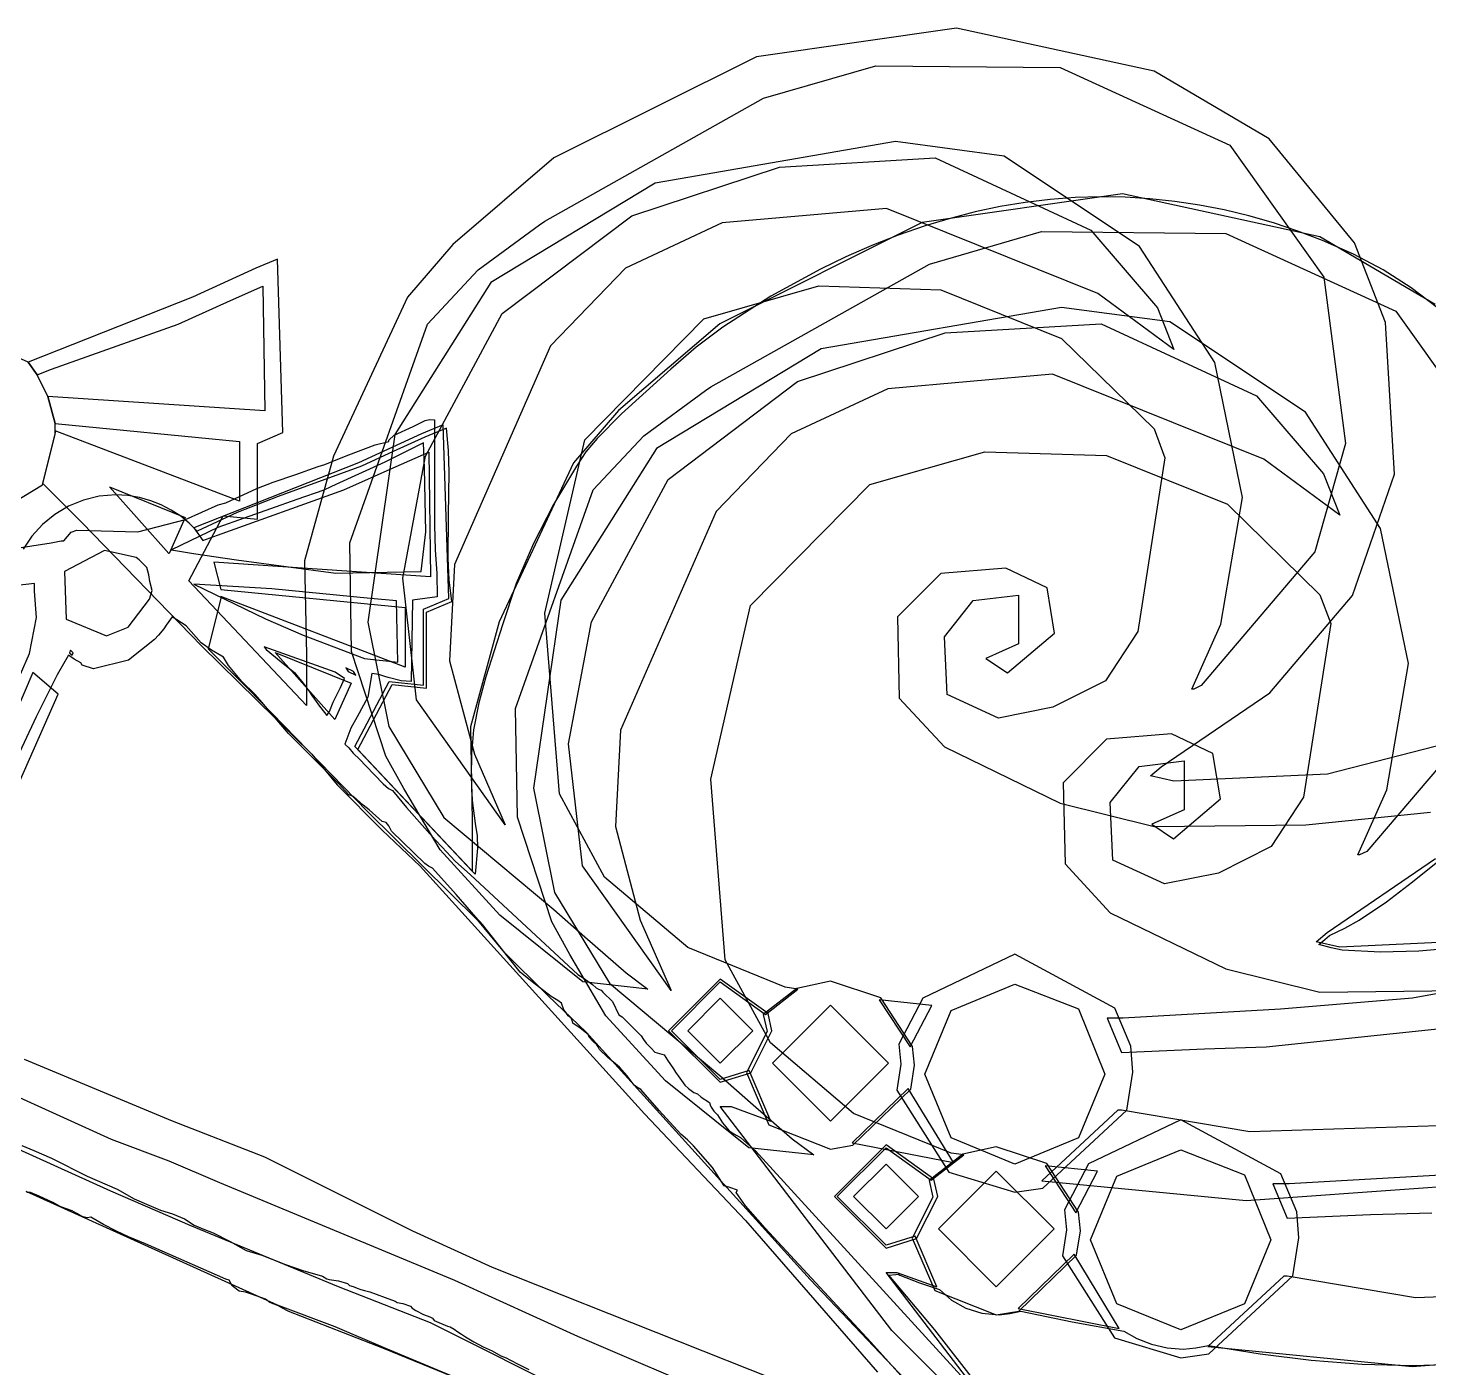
# Model space of a CAD drawing. Extents: x 0 to 208, y 1 to 205.
# Drawn here: x 11.38 to 17.34, y 22.52 to 28.22 of the extents above; entities that cross this region are included whole.
import ezdxf

# ---------------------------------------------------------------- set-up
doc = ezdxf.new("R2010")
doc.units = 0

msp = doc.modelspace()

# ---------------------------------------------------------------- linework, layer by layer
at = {"layer": 'Edge.Cuts'}
for p, q in [((15.6187, 27.478), (15.5122, 27.4604)), ((15.725, 27.4908), (15.6187, 27.478)), ((15.8313, 27.4988), (15.725, 27.4908)), ((15.9375, 27.502), (15.8313, 27.4988)), ((16.0434, 27.5004), (15.9375, 27.502)), ((16.1493, 27.4941), (16.0434, 27.5004)), ((16.2548, 27.483), (16.1493, 27.4941)), ((16.3602, 27.4671), (16.2548, 27.483)), ((15.4057, 27.4379), (15.299, 27.4106)), ((15.5122, 27.4604), (15.4057, 27.4379)), ((16.4653, 27.4465), (16.3602, 27.4671)), ((16.5702, 27.4212), (16.4653, 27.4465)), ((16.6747, 27.3912), (16.5702, 27.4212)), ((15.1924, 27.3785), (15.0782, 27.3388)), ((15.299, 27.4106), (15.1924, 27.3785)), ((16.779, 27.3564), (16.6747, 27.3912)), ((15.0782, 27.3388), (14.9661, 27.295)), ((16.8829, 27.317), (16.779, 27.3564)), ((17.0154, 27.2582), (16.8829, 27.317)), ((14.856, 27.247), (14.7477, 27.195)), ((14.9661, 27.295), (14.856, 27.247)), ((17.1415, 27.191), (17.0154, 27.2582)), ((14.7477, 27.195), (14.5365, 27.0791)), ((17.2608, 27.1151), (17.1415, 27.191)), ((14.5365, 27.0791), (14.3318, 26.9481)), ((17.3728, 27.0298), (17.2608, 27.1151)), ((14.3318, 26.9481), (14.2192, 26.8624)), ((14.2192, 26.8624), (14.1109, 26.7695)), ((14.1109, 26.7695), (13.9015, 26.5793)), ((13.9015, 26.5793), (13.7968, 26.4737)), ((13.0639, 26.4794), (12.9295, 26.418)), ((13.1561, 26.5178), (13.0639, 26.4794)), ((13.1644, 26.4234), (13.1561, 26.5178)), ((13.7968, 26.4737), (13.7492, 26.4172)), ((12.9295, 26.418), (12.795, 26.3565)), ((13.1673, 26.3302), (13.1644, 26.4234)), ((13.7492, 26.4172), (13.7094, 26.3565)), ((12.795, 26.3565), (12.4396, 26.2268)), ((13.7094, 26.3565), (13.6116, 26.1936)), ((13.1648, 26.1461), (13.1673, 26.3302)), ((11.6792, 26.2279), (11.6115, 26.2117)), ((11.75, 26.2335), (11.6792, 26.2279)), ((11.8011, 26.2307), (11.75, 26.2335)), ((11.8505, 26.2225), (11.8011, 26.2307)), ((12.4396, 26.2268), (12.2655, 26.1587)), ((11.548, 26.1857), (11.4897, 26.1509)), ((11.6115, 26.2117), (11.548, 26.1857)), ((11.8979, 26.2092), (11.8505, 26.2225)), ((11.943, 26.1913), (11.8979, 26.2092)), ((11.9857, 26.169), (11.943, 26.1913)), ((12.0255, 26.1428), (11.9857, 26.169)), ((13.6116, 26.1936), (13.526, 26.027)), ((11.4374, 26.1082), (11.3923, 26.0585)), ((11.4897, 26.1509), (11.4374, 26.1082)), ((12.0623, 26.1129), (12.0255, 26.1428)), ((12.0958, 26.0799), (12.0623, 26.1129)), ((12.2655, 26.1587), (12.0958, 26.0799)), ((13.1637, 25.9635), (13.1648, 26.1461)), ((11.3923, 26.0585), (11.3553, 26.0026)), ((13.526, 26.027), (13.4533, 25.8562)), ((13.1685, 25.8721), (13.1637, 25.9635)), ((13.1792, 25.7802), (13.1685, 25.8721)), ((13.4533, 25.8562), (13.3944, 25.6803)), ((13.0716, 25.7341), (13.1792, 25.7802)), ((13.0716, 25.4114), (13.0716, 25.7341)), ((13.3944, 25.6803), (13.3243, 25.4603)), ((13.3243, 25.4603), (13.2939, 25.3486)), ((12.7796, 25.1501), (12.9257, 25.4267)), ((12.9257, 25.4267), (13.0716, 25.4114)), ((13.2939, 25.3486), (13.2715, 25.2346)), ((13.2715, 25.2346), (13.2629, 25.1322)), ((13.2791, 24.6199), (12.7796, 25.1501)), ((13.2629, 25.1322), (13.2608, 25.032)), ((13.2608, 25.032), (13.266, 24.9331)), ((13.266, 24.9331), (13.2791, 24.8351)), ((13.2791, 24.8351), (13.2866, 24.7831)), ((13.2866, 24.7831), (13.2877, 24.7304)), ((13.2877, 24.7304), (13.2791, 24.6199)), ((17.2658, 24.5866), (17.3746, 24.6737)), ((17.1556, 24.5018), (17.2658, 24.5866)), ((17.0396, 24.4241), (17.1556, 24.5018)), ((16.9136, 24.3586), (16.9781, 24.3895)), ((16.9781, 24.3895), (17.0396, 24.4241)), ((16.8674, 24.3202), (16.8934, 24.3423)), ((16.9203, 24.3058), (16.8674, 24.3202)), ((16.8934, 24.3423), (16.9136, 24.3586)), ((16.9674, 24.2972), (16.9203, 24.3058)), ((17.1299, 24.2879), (16.9674, 24.2972)), ((17.2939, 24.2924), (17.1299, 24.2879)), ((17.4579, 24.3069), (17.2939, 24.2924)), ((15.0388, 22.9141), (15.0676, 22.917)), ((15.2339, 22.6809), (15.0388, 22.9141)), ((15.0676, 22.917), (15.0777, 22.9173)), ((15.0777, 22.9173), (15.0849, 22.914)), ((15.0849, 22.914), (15.1694, 22.8804)), ((15.1694, 22.8804), (15.2539, 22.8526)), ((15.2539, 22.8526), (15.3054, 22.8066)), ((15.3054, 22.8066), (15.3663, 22.7728)), ((15.3663, 22.7728), (15.4344, 22.7521)), ((15.4344, 22.7521), (15.5075, 22.745)), ((15.5075, 22.745), (15.5536, 22.7498)), ((15.5536, 22.7498), (15.5997, 22.7604)), ((15.5997, 22.7604), (15.8187, 22.7152)), ((15.8187, 22.7152), (16.0377, 22.6758)), ((15.4182, 22.4434), (15.2339, 22.6809)), ((16.0377, 22.6758), (16.0935, 22.6444)), ((16.0935, 22.6444), (16.1558, 22.6201)), ((16.1558, 22.6201), (16.2225, 22.6045)), ((16.2225, 22.6045), (16.2913, 22.599)), ((16.2913, 22.599), (16.3451, 22.6038)), ((16.3451, 22.6038), (16.3988, 22.6144)), ((16.3988, 22.6144), (16.6177, 22.5785)), ((16.6177, 22.5785), (16.8358, 22.5519)), ((16.8358, 22.5519), (17.0526, 22.5355)), ((17.0526, 22.5355), (17.2671, 22.5298)), ((17.2671, 22.5298), (17.4561, 22.535))]:
    msp.add_line(p, q, dxfattribs=at)
at = {"layer": 'Layer 1'}
for p, q in [((15.326525, 28.220562), (14.4749, 28.0985)), ((16.1666, 28.037), (15.326525, 28.220562)), ((14.4749, 28.0985), (13.6137, 27.6679)), ((14.505647, 27.921586), (14.982395, 28.059997)), ((14.982395, 28.059997), (15.766723, 28.052308)), ((15.766723, 28.052308), (16.489535, 27.72166)), ((16.6568, 27.7496), (16.1666, 28.037)), ((13.575218, 27.398701), (14.505647, 27.921586)), ((15.067, 27.7371), (14.0443, 27.5602)), ((15.5284, 27.6756), (15.067, 27.7371)), ((16.489535, 27.72166), (16.889389, 27.160327)), ((17.0201, 27.3065), (16.6568, 27.7496)), ((13.6137, 27.6679), (13.1831, 27.2988)), ((14.572997, 27.628493), (15.236212, 27.667902)), ((15.236212, 27.667902), (15.897508, 27.360322)), ((16.1051, 27.2911), (15.5284, 27.6756)), ((13.944382, 27.421838), (14.572997, 27.628493)), ((14.0443, 27.5602), (13.3446, 27.1373)), ((13.393622, 27.005647), (13.944382, 27.421838)), ((15.0286, 27.4526), (14.328856, 27.391084)), ((15.9282, 27.0912), (15.0286, 27.4526)), ((13.290706, 27.191085), (13.552149, 27.383322)), ((13.552149, 27.383322), (13.575218, 27.398701)), ((14.328856, 27.391084), (13.917468, 27.198847)), ((15.897508, 27.360322), (16.182019, 27.029674)), ((13.1831, 27.2988), (12.9908, 27.0758)), ((17.1509, 26.9681), (17.0201, 27.3065)), ((16.425162, 26.797038), (16.1051, 27.2911)), ((12.344951, 27.198806), (12.075819, 27.075774)), ((12.437225, 27.237254), (12.344951, 27.198806)), ((12.460294, 26.499063), (12.437225, 27.237254)), ((13.0754, 26.9604), (13.290706, 27.191085)), ((13.917468, 27.198847), (13.598354, 26.868199)), ((12.237299, 27.060395), (12.37571, 27.121911)), ((12.37571, 27.121911), (12.3834, 26.591336)), ((13.3446, 27.1373), (12.937, 26.4914)), ((14.251907, 26.983496), (14.74115, 27.122868)), ((14.74115, 27.122868), (15.259227, 27.106528)), ((16.889389, 27.160327), (16.981663, 26.452894)), ((12.075819, 27.075774), (11.376075, 26.798952)), ((12.014304, 26.960431), (12.237299, 27.060395)), ((12.9908, 27.0758), (12.6756, 26.3991)), ((15.259227, 27.106528), (15.773462, 26.899873)), ((16.251224, 26.852816), (15.9282, 27.0912)), ((15.9282, 27.0912), (15.9282, 27.0912)), ((13.06778, 26.399138), (13.393622, 27.005647)), ((16.182019, 27.029674), (16.251224, 26.852816)), ((11.3761, 26.799), (11.03, 26.9528)), ((11.476039, 26.768194), (12.014304, 26.960431)), ((12.7448, 26.03), (13.0754, 26.9604)), ((13.7444, 26.4683), (14.251907, 26.983496)), ((17.1893, 26.3222), (17.1509, 26.9681)), ((15.773462, 26.899873), (16.166587, 26.514437)), ((13.598354, 26.868199), (13.190811, 25.93777)), ((11.376075, 26.798952), (11.414523, 26.745126)), ((11.4145, 26.7451), (11.3761, 26.799)), ((11.414523, 26.745126), (11.476039, 26.768194)), ((16.5434, 26.2222), (16.425162, 26.797038)), ((11.4606, 26.6529), (11.4145, 26.7451)), ((11.49135, 26.537537), (11.4606, 26.6529)), ((12.3834, 26.591336), (11.460661, 26.652852)), ((11.460661, 26.652852), (11.491419, 26.53751)), ((11.49135, 26.49909), (11.49135, 26.537537)), ((11.491419, 26.53751), (12.275747, 26.460615)), ((11.437523, 26.276094), (11.49135, 26.4914)), ((11.491419, 26.499062), (11.437593, 26.283756)), ((11.49135, 26.4914), (11.49135, 26.49909)), ((12.275747, 26.206862), (11.491419, 26.506752)), ((11.491419, 26.506752), (11.491419, 26.499062)), ((12.352641, 26.452926), (12.460294, 26.499063)), ((12.937, 26.4914), (12.821658, 25.691693)), ((13.5753, 25.7301), (13.7444, 26.4683)), ((16.166587, 26.514437), (16.212724, 26.391405)), ((12.275747, 26.460615), (12.275747, 26.206862)), ((12.352641, 26.129967), (12.352641, 26.452926)), ((16.981663, 26.452894), (16.850942, 25.991524)), ((12.6756, 26.3991), (12.552568, 25.953109)), ((12.9707, 25.880098), (13.06778, 26.399138)), ((16.212724, 26.391405), (16.097382, 25.653214)), ((17.010514, 25.805095), (17.1893, 26.3222)), ((11.02998, 26.03003), (11.437523, 26.276094)), ((11.437593, 26.283756), (11.606762, 26.114587)), ((11.9758, 25.9839), (11.7221, 26.2684)), ((11.7221, 26.2684), (12.045058, 26.137679)), ((16.4511, 25.684), (16.5434, 26.2222)), ((11.606762, 26.114587), (12.114269, 25.591702)), ((12.045058, 26.137679), (11.975853, 25.983889)), ((12.060441, 25.868524), (12.206541, 26.145346)), ((12.206541, 26.145346), (12.352641, 26.129967)), ((12.752475, 25.567687), (12.7448, 26.03)), ((16.850942, 25.991524), (16.366504, 25.422502)), ((11.975853, 25.983889), (11.9758, 25.9839)), ((12.552568, 25.953109), (12.560259, 25.553255)), ((13.190811, 25.93777), (13.169665, 25.528304)), ((12.560259, 25.337949), (12.060441, 25.868524)), ((13.029332, 25.361058), (12.9707, 25.880098)), ((15.259227, 25.899278), (15.074679, 25.71473)), ((15.536049, 25.922347), (15.259227, 25.899278)), ((15.711946, 25.838723), (15.536049, 25.922347)), ((15.743665, 25.645525), (15.711946, 25.838723)), ((15.274606, 25.630145), (15.397638, 25.783935)), ((15.397638, 25.783935), (15.589875, 25.807004)), ((15.589875, 25.807004), (15.589875, 25.599388)), ((16.65871, 25.391763), (17.010514, 25.805095)), ((12.821658, 25.691693), (12.911048, 25.247625)), ((13.6368, 24.9612), (13.5753, 25.7301)), ((15.074679, 25.71473), (15.08237, 25.368703)), ((15.286141, 25.385043), (15.274606, 25.630145)), ((15.543738, 25.476356), (15.743665, 25.645525)), ((16.097382, 25.653214), (15.959933, 25.442714)), ((16.3281, 25.4072), (16.4511, 25.684)), ((12.114269, 25.591702), (12.583328, 25.130332)), ((15.589875, 25.599388), (15.451464, 25.537872)), ((12.560259, 25.553255), (12.560259, 25.337949)), ((12.8986, 25.1227), (12.752475, 25.567687)), ((13.169665, 25.528304), (13.275395, 25.130373)), ((15.451464, 25.537872), (15.543738, 25.476356)), ((15.959933, 25.442714), (15.735976, 25.330255)), ((16.197341, 25.076494), (16.65871, 25.391763)), ((16.335746, 25.407122), (16.3281, 25.4072)), ((16.366504, 25.422502), (16.335746, 25.407122)), ((13.406117, 24.830483), (13.029332, 25.361058)), ((15.08237, 25.368703), (15.274607, 25.161087)), ((15.505291, 25.284118), (15.286141, 25.385043)), ((15.735976, 25.330255), (15.505291, 25.284118)), ((12.911048, 25.247625), (13.144617, 24.861228)), ((17.650655, 25.237972), (16.904774, 25.045735)), ((15.274607, 25.161087), (15.766734, 24.922713)), ((12.583328, 25.130332), (12.690981, 24.99961)), ((12.9755, 24.9842), (12.8986, 25.1227)), ((13.275395, 25.130373), (13.406117, 24.830483)), ((16.151204, 25.038046), (16.197341, 25.076494)), ((16.251167, 25.014977), (16.151204, 25.038046)), ((16.904774, 25.045735), (16.251167, 25.014977)), ((12.690981, 24.99961), (12.883218, 24.807373)), ((13.1293, 24.7228), (12.9755, 24.9842)), ((13.829, 24.6075), (13.6368, 24.9612)), ((15.766734, 24.922713), (16.166588, 24.82275)), ((13.144617, 24.861228), (13.613676, 24.469064)), ((16.812505, 24.83044), (17.34308, 24.884266)), ((12.883218, 24.807373), (13.044698, 24.653583)), ((16.166588, 24.82275), (16.812505, 24.83044)), ((13.383015, 24.445932), (13.1293, 24.7228)), ((13.044698, 24.653583), (13.998195, 23.600123)), ((14.182672, 24.307544), (13.829, 24.6075)), ((13.736732, 24.161421), (13.383015, 24.445932)), ((13.613676, 24.469064), (13.6137, 24.469)), ((13.6137, 24.469), (13.744422, 24.353658)), ((13.744422, 24.353658), (13.92128, 24.199868)), ((18.696398, 24.353712), (17.266148, 24.092269)), ((14.597904, 24.138375), (14.182672, 24.307544)), ((15.5745, 24.2796), (15.182921, 24.092323)), ((15.574498, 24.279599), (15.5745, 24.2796)), ((16.000127, 24.049759), (15.574498, 24.279599)), ((13.92128, 24.199868), (14.013554, 24.130663)), ((14.013554, 24.130663), (13.736732, 24.161421)), ((14.32117, 24.173332), (14.101637, 23.9538)), ((14.113466, 23.953827), (14.321082, 24.161443)), ((14.321082, 24.161443), (14.513319, 24.023032)), ((14.524441, 24.026977), (14.32117, 24.173332)), ((14.790197, 24.165282), (14.6472, 24.133504)), ((15.004692, 24.093783), (14.790197, 24.165282)), ((15.303162, 24.040184), (15.5745, 24.151911)), ((15.5745, 24.151911), (15.845839, 24.046569)), ((14.182944, 23.9538), (14.321168, 24.092024)), ((14.321168, 24.092024), (14.459392, 23.9538)), ((14.6472, 24.133504), (14.504203, 24.022285)), ((14.513319, 24.023032), (14.65173, 24.130685)), ((14.65173, 24.130685), (14.597904, 24.138375)), ((14.9978, 24.0846), (15.128521, 23.884673)), ((15.220795, 24.061531), (14.9978, 24.0846)), ((14.9978, 24.0846), (14.9978, 24.0846)), ((15.139745, 23.887232), (15.004692, 24.093783)), ((15.182921, 24.092323), (15.08077, 23.896533)), ((17.266148, 24.092269), (16.704815, 24.046132)), ((14.504203, 24.022285), (14.520089, 23.950787)), ((14.5407, 23.9538), (14.524441, 24.026977)), ((14.543928, 23.815737), (14.7902, 24.062009)), ((14.7902, 24.062009), (15.036473, 23.815737)), ((14.7902, 24.062009), (14.7902, 24.062009)), ((15.128521, 23.884673), (15.220795, 24.061531)), ((15.191434, 23.768845), (15.303162, 24.040184)), ((15.845839, 24.046569), (15.957566, 23.768845)), ((16.068228, 23.88802), (16.000127, 24.049759)), ((16.704815, 24.046132), (16.035829, 24.007685)), ((10.660894, 23.9769), (11.729734, 23.492462)), ((16.035829, 24.007685), (15.966623, 24.007685)), ((15.966623, 24.007685), (16.028139, 23.861585)), ((16.643298, 23.884653), (17.727518, 23.999995)), ((14.101637, 23.9538), (14.32117, 23.734267)), ((14.321082, 23.746211), (14.113466, 23.953827)), ((14.321168, 23.815576), (14.182944, 23.9538)), ((14.459392, 23.9538), (14.321168, 23.815576)), ((14.520089, 23.950787), (14.432702, 23.776013)), ((14.451263, 23.774922), (14.540703, 23.953801)), ((14.459392, 23.9538), (14.459392, 23.9538)), ((14.540703, 23.953801), (14.5407, 23.9538)), ((15.08077, 23.896533), (15.089282, 23.811407)), ((15.14769, 23.807789), (15.139745, 23.887232)), ((16.028139, 23.861585), (16.381855, 23.876963)), ((16.076743, 23.777356), (16.068228, 23.88802)), ((16.381855, 23.876963), (16.643298, 23.884653)), ((11.9912, 23.5694), (11.3607, 23.8308)), ((14.444114, 23.784658), (14.321082, 23.746211)), ((14.536388, 23.569352), (14.444114, 23.784658)), ((14.7902, 23.569465), (14.543928, 23.815737)), ((15.036473, 23.815737), (14.7902, 23.569465)), ((15.089282, 23.811407), (15.072258, 23.700744)), ((15.131803, 23.704514), (15.14769, 23.807789)), ((14.32117, 23.734267), (14.451263, 23.774922)), ((14.432702, 23.776013), (14.528034, 23.553573)), ((15.303161, 23.497506), (15.191434, 23.768845)), ((15.957566, 23.768845), (15.845838, 23.497506)), ((15.957566, 23.768845), (15.957566, 23.768845)), ((16.051207, 23.615617), (16.076743, 23.777356)), ((15.1208, 23.7078), (14.882426, 23.477115)), ((14.885531, 23.466186), (15.131803, 23.704514)), ((15.072258, 23.700744), (15.293586, 23.351728)), ((15.120801, 23.7078), (15.1208, 23.7078)), ((15.313038, 23.392531), (15.120801, 23.7078)), ((15.051584, 22.677371), (14.321082, 23.630868)), ((14.321082, 23.630868), (14.36722, 23.630868)), ((14.36722, 23.630868), (14.536388, 23.569352)), ((16.012766, 23.615522), (15.689808, 23.315632)), ((15.693678, 23.283626), (16.051207, 23.615617)), ((16.028144, 23.615522), (16.012766, 23.615522)), ((16.574098, 23.523248), (16.028144, 23.615522)), ((12.3834, 23.4156), (11.9912, 23.5694)), ((13.998195, 23.600123), (14.428807, 23.146443)), ((14.528034, 23.553573), (14.790195, 23.450298)), ((17.781348, 23.561695), (16.574098, 23.523248)), ((11.729734, 23.492462), (11.975798, 23.400188)), ((15.5745, 23.385778), (15.303161, 23.497506)), ((15.845838, 23.497506), (15.5745, 23.385778)), ((14.790195, 23.450298), (14.7902, 23.4503)), ((14.7902, 23.4503), (14.885531, 23.466186)), ((14.882426, 23.477115), (15.313038, 23.392531)), ((11.975798, 23.400188), (12.191104, 23.307914)), ((13.0139, 23.1003), (12.3834, 23.4156)), ((12.191104, 23.307914), (13.190738, 22.892682)), ((15.293586, 23.351728), (15.574502, 23.266602)), ((15.689808, 23.315632), (16.55872, 23.231047)), ((17.31229, 23.284874), (17.735212, 23.315632)), ((15.574502, 23.266602), (15.693678, 23.283626)), ((16.55872, 23.231047), (17.31229, 23.284874)), ((14.428807, 23.146443), (14.99014, 22.500526)), ((13.3523, 22.9465), (13.0139, 23.1003)), ((13.190738, 22.892682), (13.713624, 22.654308)), ((14.1443, 22.6313), (13.3523, 22.9465)), ((13.713624, 22.654308), (14.774774, 22.200628)), ((15.328406, 22.400549), (15.051584, 22.677371)), ((14.551839, 22.469768), (14.1443, 22.6313))]:
    msp.add_line(p, q, dxfattribs=at)
at = {"layer": 'test'}
for p, q in [((16.032087, 27.515), (15.1805, 27.3929)), ((16.8722, 27.3314), (16.032087, 27.515)), ((15.1805, 27.3929), (14.319277, 26.962288)), ((15.211281, 27.216082), (15.688029, 27.354493)), ((15.688029, 27.354493), (16.472357, 27.346803)), ((16.472357, 27.346803), (17.195169, 27.016155)), ((17.3624, 27.044), (16.8722, 27.3314)), ((14.280852, 26.693197), (15.211281, 27.216082)), ((15.7726, 27.0315), (14.7499, 26.8547)), ((16.2339, 26.97), (15.7726, 27.0315)), ((17.195169, 27.016155), (17.595023, 26.454822)), ((14.319277, 26.962288), (13.888665, 26.593192)), ((15.278497, 26.922894), (15.941712, 26.962303)), ((15.941712, 26.962303), (16.603008, 26.654723)), ((16.8106, 26.5855), (16.2339, 26.97)), ((14.649882, 26.716239), (15.278497, 26.922894)), ((14.7499, 26.8547), (14.0501, 26.4317)), ((14.099122, 26.300048), (14.649882, 26.716239)), ((15.7341, 26.747), (15.034356, 26.685484)), ((16.6338, 26.3856), (15.7341, 26.747)), ((13.996341, 26.485581), (14.257784, 26.677818)), ((14.257784, 26.677818), (14.280852, 26.693197)), ((15.034356, 26.685484), (14.622968, 26.493247)), ((16.603008, 26.654723), (16.887519, 26.324075)), ((13.888665, 26.593192), (13.696428, 26.370197)), ((17.130738, 26.091448), (16.8106, 26.5855)), ((12.933849, 26.487387), (13.01443, 26.525001)), ((13.01443, 26.525001), (13.065186, 26.549989)), ((13.142784, 26.531676), (13.05051, 26.493228)), ((13.065186, 26.549989), (13.084772, 26.554852)), ((13.084772, 26.554852), (13.105405, 26.552563)), ((13.105405, 26.552563), (13.105203, 26.104336)), ((13.165853, 25.793485), (13.142784, 26.531676)), ((13.05051, 26.493228), (12.781378, 26.370196)), ((12.910944, 26.461506), (12.911509, 26.467337)), ((12.911509, 26.467337), (12.933849, 26.487387)), ((13.781035, 26.254896), (13.996341, 26.485581)), ((14.622968, 26.493247), (14.303854, 26.162599)), ((12.694746, 26.385216), (12.740771, 26.404861)), ((12.740771, 26.404861), (12.853133, 26.447121)), ((12.853133, 26.447121), (12.910944, 26.461506)), ((12.984477, 26.418237), (12.893648, 26.37255)), ((12.942858, 26.354817), (13.081269, 26.416333)), ((13.059276, 26.454758), (12.984477, 26.418237)), ((13.063219, 26.347747), (13.059276, 26.454758)), ((13.081269, 26.416333), (13.088959, 25.885758)), ((14.0501, 26.4317), (13.6426, 25.7858)), ((14.957478, 26.277987), (15.446721, 26.417359)), ((15.446721, 26.417359), (15.964798, 26.401019)), ((12.781378, 26.370196), (12.081634, 26.093374)), ((12.514844, 26.320197), (12.610479, 26.354039)), ((12.610479, 26.354039), (12.639254, 26.363464)), ((12.639254, 26.363464), (12.694746, 26.385216)), ((12.893648, 26.37255), (12.685277, 26.278136)), ((12.719863, 26.254853), (12.942858, 26.354817)), ((13.06857, 26.076127), (13.063219, 26.347747)), ((13.696428, 26.370197), (13.381159, 25.693522)), ((15.964798, 26.401019), (16.479033, 26.194364)), ((16.956724, 26.147217), (16.6338, 26.3856)), ((16.6338, 26.3856), (16.6338, 26.3856)), ((12.349215, 26.261631), (12.418672, 26.288293)), ((12.418672, 26.288293), (12.514844, 26.320197)), ((13.77328, 25.693539), (14.099122, 26.300048)), ((16.887519, 26.324075), (16.956724, 26.147217)), ((12.181598, 26.062616), (12.719863, 26.254853)), ((12.217473, 26.199569), (12.349215, 26.261631)), ((12.634684, 26.253985), (12.519655, 26.214766)), ((12.6647, 26.268728), (12.634684, 26.253985)), ((12.685277, 26.278136), (12.6647, 26.268728)), ((13.450387, 25.324468), (13.781035, 26.254896)), ((14.449971, 25.762791), (14.957478, 26.277987)), ((12.046198, 26.128713), (12.185253, 26.191562)), ((12.519655, 26.214766), (12.183056, 26.094956)), ((12.185253, 26.191562), (12.217473, 26.199569)), ((16.479033, 26.194364), (16.872158, 25.808928)), ((11.843614, 26.076924), (12.046198, 26.128713)), ((14.303854, 26.162599), (13.896311, 25.232171)), ((11.528644, 26.038687), (11.559151, 26.074948)), ((11.559151, 26.074948), (11.584388, 26.084344)), ((11.584388, 26.084344), (11.843614, 26.076924)), ((12.183056, 26.094956), (11.986444, 25.999646)), ((12.081634, 26.093374), (12.120082, 26.039548)), ((12.120082, 26.039548), (12.181598, 26.062616)), ((13.0486, 25.9072), (13.06857, 26.076127)), ((13.105203, 26.104336), (13.107969, 26.000078)), ((17.248907, 25.516687), (17.130738, 26.091448)), ((11.244044, 25.994601), (11.474895, 26.029202)), ((11.474895, 26.029202), (11.517638, 26.038606)), ((11.517638, 26.038606), (11.528644, 26.038687)), ((11.701401, 25.996762), (11.531111, 25.908314)), ((11.835725, 25.966874), (11.701401, 25.996762)), ((11.986444, 25.999646), (12.08037, 25.984636)), ((13.107969, 26.000078), (13.115273, 25.899852)), ((11.849463, 25.957484), (11.835725, 25.966874)), ((11.882124, 25.925427), (11.849463, 25.957484)), ((12.08037, 25.984636), (12.263199, 25.957883)), ((13.088959, 25.885758), (12.16622, 25.947274)), ((12.16622, 25.947274), (12.196978, 25.831932)), ((12.263199, 25.957883), (12.685286, 25.901399)), ((11.531111, 25.908314), (11.538225, 25.704775)), ((11.890399, 25.89337), (11.882124, 25.925427)), ((11.89459, 25.86475), (11.890399, 25.89337)), ((12.685286, 25.901399), (13.048597, 25.9072)), ((13.048597, 25.9072), (13.0486, 25.9072)), ((13.115273, 25.899852), (13.117192, 25.799694)), ((11.402964, 25.856268), (11.317478, 25.846369)), ((11.403783, 25.8241), (11.402964, 25.856268)), ((11.412746, 25.711788), (11.403783, 25.8241)), ((11.893295, 25.790145), (11.903912, 25.827175)), ((11.903912, 25.827175), (11.89459, 25.86475)), ((12.412785, 25.833583), (12.082152, 25.854116)), ((12.082152, 25.854116), (12.386071, 25.705894)), ((12.196978, 25.831932), (12.981306, 25.755037)), ((12.832776, 25.793201), (12.412785, 25.833583)), ((16.872158, 25.808928), (16.918295, 25.685896)), ((11.8028, 25.6705), (11.893295, 25.790145)), ((12.196978, 25.793484), (12.143152, 25.578178)), ((12.981306, 25.501284), (12.196978, 25.801174)), ((12.196978, 25.801174), (12.196978, 25.793484)), ((12.943591, 25.782855), (12.832776, 25.793201)), ((12.949964, 25.522176), (12.943591, 25.782855)), ((12.981306, 25.755037), (12.981306, 25.501284)), ((13.012283, 25.785776), (13.009359, 25.612466)), ((13.064737, 25.792735), (13.012283, 25.785776)), ((13.0582, 25.747348), (13.165853, 25.793485)), ((13.117192, 25.799694), (13.064737, 25.792735)), ((13.6426, 25.7858), (13.5272, 24.9861)), ((14.280802, 25.0246), (14.449971, 25.762791)), ((11.382516, 25.559364), (11.412746, 25.711788)), ((11.538225, 25.704775), (11.710578, 25.63393)), ((11.974522, 25.69464), (11.963845, 25.679753)), ((11.989333, 25.715206), (11.974522, 25.69464)), ((12.049328, 25.676369), (11.989333, 25.715206)), ((12.386071, 25.705894), (12.546357, 25.637025)), ((13.0582, 25.424389), (13.0582, 25.747348)), ((13.381159, 25.693522), (13.258127, 25.247531)), ((13.6762, 25.174499), (13.77328, 25.693539)), ((11.710578, 25.63393), (11.802769, 25.670501)), ((11.802769, 25.670501), (11.8028, 25.6705)), ((11.930885, 25.63652), (11.914499, 25.618679)), ((11.953169, 25.6641), (11.930885, 25.63652)), ((11.963845, 25.679753), (11.953169, 25.6641)), ((12.112745, 25.604956), (12.049328, 25.676369)), ((12.546357, 25.637025), (12.808157, 25.537333)), ((16.918295, 25.685896), (16.802953, 24.947705)), ((11.557291, 25.572786), (11.552575, 25.5621)), ((11.5686, 25.5621), (11.557291, 25.572786)), ((11.914499, 25.618679), (11.803546, 25.531216)), ((12.15614, 25.572944), (12.112745, 25.604956)), ((12.143152, 25.578178), (12.312321, 25.409009)), ((12.200279, 25.547024), (12.15614, 25.572944)), ((12.682219, 25.478924), (12.381259, 25.587067)), ((12.381259, 25.587067), (12.389175, 25.575667)), ((12.389175, 25.575667), (12.453289, 25.524004)), ((13.009359, 25.612466), (13.006435, 25.439158)), ((11.344166, 25.471207), (11.382516, 25.559364)), ((11.547593, 25.551525), (11.499406, 25.468711)), ((11.572279, 25.535497), (11.547593, 25.551525)), ((11.552575, 25.5621), (11.563884, 25.551414)), ((11.563884, 25.551414), (11.5686, 25.5621)), ((11.5686, 25.5621), (11.5686, 25.5621)), ((11.600383, 25.519468), (11.572279, 25.535497)), ((11.605872, 25.508783), (11.600383, 25.519468)), ((11.803546, 25.531216), (11.653958, 25.493954)), ((12.207202, 25.542809), (12.200279, 25.547024)), ((12.22913, 25.507286), (12.207202, 25.542809)), ((12.6814, 25.2783), (12.427647, 25.562811)), ((12.427647, 25.562811), (12.750605, 25.43209)), ((12.453289, 25.524004), (12.511592, 25.476965)), ((12.808157, 25.537333), (12.949965, 25.522176)), ((12.949965, 25.522176), (12.949964, 25.522176)), ((17.156633, 24.978422), (17.248907, 25.516687)), ((11.39722, 25.478202), (11.281878, 25.20907)), ((11.504873, 25.385928), (11.39722, 25.478202)), ((11.499406, 25.468711), (11.410743, 25.289726)), ((11.653958, 25.493954), (11.605872, 25.508783)), ((12.285515, 25.440174), (12.22913, 25.507286)), ((12.511592, 25.476965), (12.519618, 25.464843)), ((12.519618, 25.464843), (12.546348, 25.43201)), ((12.721938, 25.452919), (12.682219, 25.478924)), ((12.705721, 25.414035), (12.721938, 25.452919)), ((12.7607, 25.4823), (12.728643, 25.49765)), ((12.728643, 25.49765), (12.738075, 25.481622)), ((12.738075, 25.481622), (12.770132, 25.466271)), ((12.7607, 25.482299), (12.7607, 25.4823)), ((12.770132, 25.466271), (12.7607, 25.482299)), ((12.838656, 25.474425), (12.821969, 25.372847)), ((12.867884, 25.46999), (12.838656, 25.474425)), ((12.894226, 25.460611), (12.867884, 25.46999)), ((12.90799, 25.457071), (12.894226, 25.460611)), ((12.964092, 25.442404), (12.90799, 25.457071)), ((12.340782, 25.385872), (12.285515, 25.440174)), ((12.312321, 25.409009), (12.819828, 24.886123)), ((12.546348, 25.43201), (12.573077, 25.395744)), ((12.573077, 25.395744), (12.58375, 25.38049)), ((12.674017, 25.351483), (12.705721, 25.414035)), ((12.750605, 25.43209), (12.6814, 25.2783)), ((12.766, 25.162946), (12.9121, 25.439768)), ((12.9121, 25.439768), (13.0582, 25.424389)), ((13.006435, 25.439158), (12.964092, 25.442404)), ((11.297257, 24.916869), (11.504873, 25.385928)), ((12.361965, 25.361262), (12.340782, 25.385872)), ((12.484841, 25.218941), (12.361965, 25.361262)), ((12.58375, 25.38049), (12.594427, 25.364552)), ((12.594427, 25.364552), (12.615802, 25.335268)), ((12.615802, 25.335268), (12.637178, 25.308462)), ((12.658543, 25.311411), (12.674017, 25.351483)), ((12.821969, 25.372847), (12.777014, 25.289562)), ((11.410743, 25.289726), (11.277627, 25.003884)), ((12.637178, 25.308462), (12.647854, 25.295009)), ((12.647854, 25.295009), (12.658528, 25.311409)), ((12.658528, 25.311409), (12.658543, 25.311411)), ((12.6814, 25.2783), (12.6814, 25.2783)), ((12.777014, 25.289562), (12.749816, 25.241477)), ((13.458076, 24.862137), (13.450387, 25.324468)), ((17.556576, 25.28602), (17.072138, 24.716998)), ((12.696395, 25.005447), (12.484841, 25.218941)), ((12.749816, 25.241477), (12.723889, 25.172415)), ((13.258127, 25.247531), (13.265818, 24.847677)), ((13.896311, 25.232171), (13.875165, 24.822705)), ((16.24162, 25.216838), (15.964798, 25.193769)), ((16.417517, 25.133215), (16.24162, 25.216838)), ((12.723889, 25.172415), (12.74124, 25.157068)), ((12.74124, 25.157068), (12.760078, 25.13462)), ((13.265818, 24.632371), (12.766, 25.162946)), ((13.734832, 24.655459), (13.6762, 25.174499)), ((15.964798, 25.193769), (15.78025, 25.009221)), ((12.760078, 25.13462), (12.787358, 25.107905)), ((12.787358, 25.107905), (12.813203, 25.080893)), ((16.103209, 25.078426), (16.295446, 25.101495)), ((16.295446, 25.101495), (16.295446, 24.893879)), ((16.449236, 24.940016), (16.417517, 25.133215)), ((12.813203, 25.080893), (12.886831, 25.003718)), ((15.980177, 24.924636), (16.103209, 25.078426)), ((12.741529, 24.957363), (12.696395, 25.005447)), ((12.886831, 25.003718), (12.909919, 24.985018)), ((12.909919, 24.985018), (12.92628, 24.975268)), ((12.92628, 24.975268), (12.986135, 24.90314)), ((13.5272, 24.9861), (13.61659, 24.542032)), ((14.342318, 24.255651), (14.280802, 25.0246)), ((15.78025, 25.009221), (15.78794, 24.663194)), ((17.0336, 24.7016), (17.156633, 24.978422)), ((12.761087, 24.950375), (12.741529, 24.957363)), ((12.801637, 24.913577), (12.761087, 24.950375)), ((15.991711, 24.679534), (15.980177, 24.924636)), ((16.249309, 24.770847), (16.449236, 24.940016)), ((16.802953, 24.947705), (16.665503, 24.737205)), ((12.827099, 24.893785), (12.801637, 24.913577)), ((12.819828, 24.886123), (13.288887, 24.424754)), ((12.882797, 24.843507), (12.827099, 24.893785)), ((12.986135, 24.90314), (13.107967, 24.765418)), ((13.604177, 24.417108), (13.458076, 24.862137)), ((16.295446, 24.893879), (16.157035, 24.832363)), ((12.90012, 24.839956), (12.882797, 24.843507)), ((12.911815, 24.825072), (12.90012, 24.839956)), ((12.922601, 24.803541), (12.911815, 24.825072)), ((13.064478, 24.665812), (12.922601, 24.803541)), ((13.265818, 24.847677), (13.265818, 24.632371)), ((13.875165, 24.822705), (13.980895, 24.424774)), ((16.157035, 24.832363), (16.249309, 24.770847)), ((13.107967, 24.765418), (13.138626, 24.734757)), ((16.665503, 24.737205), (16.441547, 24.624746)), ((13.138626, 24.734757), (13.193742, 24.674612)), ((16.210862, 24.578609), (15.991711, 24.679534)), ((16.902874, 24.371005), (17.364243, 24.686274)), ((17.04138, 24.70162), (17.0336, 24.7016)), ((17.072138, 24.716998), (17.04138, 24.70162)), ((13.080503, 24.653939), (13.064478, 24.665812)), ((13.096528, 24.645221), (13.080503, 24.653939)), ((13.197146, 24.533905), (13.096528, 24.645221)), ((13.193742, 24.674612), (13.259161, 24.616928)), ((13.259161, 24.616928), (13.714881, 24.192953)), ((14.111617, 24.124884), (13.734832, 24.655459)), ((15.78794, 24.663194), (15.980177, 24.455578)), ((16.441547, 24.624746), (16.210862, 24.578609)), ((13.291538, 24.42508), (13.197146, 24.533905)), ((13.61659, 24.542032), (13.850159, 24.155635)), ((15.980177, 24.455578), (16.472304, 24.217204)), ((13.288887, 24.424754), (13.39654, 24.294032)), ((13.297772, 24.418854), (13.291538, 24.42508)), ((13.310238, 24.405124), (13.297772, 24.418854)), ((13.419657, 24.26521), (13.310238, 24.405124)), ((13.681072, 24.278697), (13.604177, 24.417108)), ((13.980895, 24.424774), (14.111617, 24.124884)), ((16.856737, 24.332557), (16.902874, 24.371005)), ((16.9567, 24.309488), (16.856737, 24.332557)), ((17.610307, 24.340246), (16.9567, 24.309488)), ((13.39654, 24.294032), (13.588777, 24.101795)), ((13.470416, 24.202981), (13.419657, 24.26521)), ((13.834862, 24.017254), (13.681072, 24.278697)), ((13.521282, 24.161336), (13.470416, 24.202981)), ((14.534555, 23.901934), (14.342318, 24.255651)), ((16.472304, 24.217204), (16.872158, 24.117241)), ((13.601424, 24.100052), (13.521282, 24.161336)), ((13.714881, 24.192953), (13.738272, 24.178275)), ((13.738272, 24.178275), (13.778312, 24.150521)), ((13.778312, 24.150521), (13.793041, 24.136258)), ((13.850159, 24.155635), (14.319218, 23.763471)), ((13.588777, 24.101795), (13.750257, 23.948005)), ((13.630808, 24.082298), (13.601424, 24.100052)), ((13.645896, 24.071057), (13.630808, 24.082298)), ((13.793041, 24.136258), (13.802501, 24.130164)), ((13.802501, 24.130164), (13.814995, 24.125945)), ((13.814995, 24.125945), (13.821393, 24.117795)), ((13.821393, 24.117795), (13.863355, 24.077464)), ((16.872158, 24.117241), (17.518075, 24.124931)), ((13.655963, 24.0423), (13.645896, 24.071057)), ((13.662251, 24.034169), (13.655963, 24.0423)), ((13.673559, 24.01751), (13.662251, 24.034169)), ((13.863355, 24.077464), (13.889641, 24.020637)), ((13.889641, 24.020637), (13.904012, 24.012619)), ((13.686053, 24.008574), (13.673559, 24.01751)), ((13.691514, 23.99796), (13.686053, 24.008574)), ((13.69428, 23.985621), (13.691514, 23.99796)), ((13.72508, 23.964805), (13.69428, 23.985621)), ((13.758623, 23.937988), (13.72508, 23.964805)), ((14.088615, 23.740432), (13.834862, 24.017254)), ((13.904012, 24.012619), (13.920036, 23.996869)), ((13.920036, 23.996869), (13.952093, 23.964537)), ((13.952093, 23.964537), (13.98415, 23.932205)), ((13.750257, 23.948005), (14.703754, 22.894545)), ((13.76403, 23.926581), (13.758623, 23.937988)), ((13.77931, 23.909337), (13.76403, 23.926581)), ((13.795777, 23.894029), (13.77931, 23.909337)), ((13.98415, 23.932205), (13.994827, 23.916455)), ((13.994827, 23.916455), (14.005503, 23.901147)), ((14.888272, 23.602044), (14.534555, 23.901934)), ((13.801873, 23.88456), (13.795777, 23.894029)), ((13.807171, 23.873791), (13.801873, 23.88456)), ((13.842665, 23.839383), (13.807171, 23.873791)), ((14.005503, 23.901147), (14.027017, 23.879007)), ((14.027017, 23.879007), (14.042407, 23.862257)), ((14.042407, 23.862257), (14.082303, 23.850855)), ((14.082303, 23.850855), (14.097224, 23.828116)), ((13.892797, 23.799218), (13.842665, 23.839383)), ((13.924457, 23.761176), (13.892797, 23.799218)), ((14.097224, 23.828116), (14.12191, 23.791273)), ((14.12191, 23.791273), (14.130489, 23.777876)), ((13.955543, 23.722202), (13.924457, 23.761176)), ((14.442332, 23.455921), (14.088615, 23.740432)), ((14.130489, 23.777876), (14.149026, 23.752431)), ((14.149026, 23.752431), (14.170156, 23.72135)), ((14.319218, 23.763471), (14.3193, 23.7635)), ((14.3193, 23.7635), (14.450022, 23.648158)), ((13.96688, 23.713589), (13.955543, 23.722202)), ((13.983543, 23.703031), (13.96688, 23.713589)), ((14.061887, 23.614874), (13.983543, 23.703031)), ((14.170156, 23.72135), (14.186352, 23.708337)), ((14.186352, 23.708337), (14.208527, 23.69019)), ((14.208527, 23.69019), (14.224551, 23.685231)), ((14.224551, 23.685231), (14.240576, 23.670344)), ((14.240576, 23.670344), (14.276098, 23.648308)), ((14.15309, 23.513234), (14.061887, 23.614874)), ((14.276098, 23.648308), (14.278017, 23.63889)), ((14.278017, 23.63889), (14.282569, 23.62794)), ((14.282569, 23.62794), (14.293878, 23.611913)), ((14.293878, 23.611913), (14.309902, 23.595885)), ((14.450022, 23.648158), (14.62688, 23.494368)), ((14.309902, 23.595885), (14.330202, 23.561157)), ((14.330202, 23.561157), (14.359446, 23.527432)), ((15.303504, 23.432875), (14.888272, 23.602044)), ((16.2801, 23.5741), (15.888521, 23.386823)), ((16.280098, 23.574099), (16.2801, 23.5741)), ((16.705727, 23.344259), (16.280098, 23.574099)), ((11.7279, 23.2714), (11.235772, 23.494395)), ((14.181868, 23.489192), (14.15309, 23.513234)), ((14.207166, 23.464548), (14.181868, 23.489192)), ((14.359446, 23.527432), (14.379444, 23.515624)), ((14.379444, 23.515624), (14.407367, 23.499715)), ((14.407367, 23.499715), (14.422096, 23.486061)), ((14.422096, 23.486061), (14.471241, 23.443077)), ((14.62688, 23.494368), (14.719154, 23.425163)), ((11.350262, 23.465247), (11.400796, 23.444715)), ((11.400796, 23.444715), (11.475996, 23.412038)), ((14.28877, 23.371651), (14.207166, 23.464548)), ((14.719154, 23.425163), (14.442332, 23.455921)), ((14.471241, 23.443077), (15.526181, 22.288737)), ((15.02667, 23.467832), (14.807137, 23.2483)), ((14.819066, 23.248327), (15.026682, 23.455943)), ((15.229941, 23.321477), (15.02667, 23.467832)), ((15.026682, 23.455943), (15.218919, 23.317532)), ((15.3527, 23.427904), (15.209703, 23.316685)), ((15.218919, 23.317532), (15.35733, 23.425185)), ((15.35733, 23.425185), (15.303504, 23.432875)), ((15.495697, 23.459682), (15.3527, 23.427904)), ((15.710192, 23.388183), (15.495697, 23.459682)), ((16.008762, 23.334684), (16.2801, 23.446411)), ((16.2801, 23.446411), (16.551439, 23.341069)), ((11.475996, 23.412038), (11.627257, 23.334915)), ((14.338375, 23.29418), (14.28877, 23.371651)), ((14.888444, 23.2483), (15.026668, 23.386524)), ((15.026668, 23.386524), (15.164892, 23.2483)), ((15.7034, 23.379), (15.834121, 23.179073)), ((15.926395, 23.355931), (15.7034, 23.379)), ((15.7034, 23.379), (15.7034, 23.379)), ((15.845245, 23.181632), (15.710192, 23.388183)), ((15.888521, 23.386823), (15.78637, 23.191033)), ((11.627257, 23.334915), (11.755656, 23.280013)), ((15.209703, 23.316685), (15.225589, 23.245187)), ((15.2462, 23.2483), (15.229941, 23.321477)), ((15.249428, 23.110137), (15.4957, 23.356409)), ((15.4957, 23.356409), (15.741973, 23.110137)), ((15.4957, 23.356409), (15.4957, 23.356409)), ((15.834121, 23.179073), (15.926395, 23.355931)), ((15.897034, 23.063345), (16.008762, 23.334684)), ((16.551439, 23.341069), (16.663166, 23.063345)), ((16.773828, 23.18252), (16.705727, 23.344259)), ((17.410414, 23.340532), (16.741428, 23.302084)), ((11.366494, 23.2714), (12.435334, 22.786962)), ((11.387029, 23.264799), (11.371004, 23.264839)), ((11.423717, 23.250081), (11.387029, 23.264799)), ((11.481344, 23.222099), (11.423717, 23.250081)), ((12.0662, 23.1253), (11.7279, 23.2714)), ((11.755656, 23.280013), (11.828257, 23.238751)), ((14.362263, 23.286162), (14.338375, 23.29418)), ((14.394952, 23.275471), (14.362263, 23.286162)), ((14.388689, 23.264783), (14.394952, 23.275471)), ((14.42813, 23.208567), (14.388689, 23.264783)), ((14.807137, 23.2483), (15.02667, 23.028767)), ((15.026682, 23.040711), (14.819066, 23.248327)), ((15.026668, 23.110076), (14.888444, 23.2483)), ((15.164892, 23.2483), (15.026668, 23.110076)), ((15.156763, 23.069422), (15.246203, 23.248301)), ((15.164892, 23.2483), (15.164892, 23.2483)), ((15.246203, 23.248301), (15.2462, 23.2483)), ((16.741428, 23.302084), (16.672223, 23.302084)), ((16.672223, 23.302084), (16.733739, 23.155984)), ((11.508126, 23.206901), (11.481344, 23.222099)), ((11.535855, 23.197427), (11.508126, 23.206901)), ((11.564105, 23.186587), (11.535855, 23.197427)), ((11.584213, 23.1753), (11.564105, 23.186587)), ((11.828257, 23.238751), (11.890518, 23.211351)), ((11.890518, 23.211351), (11.939417, 23.190099)), ((11.939417, 23.190099), (11.991403, 23.175113)), ((14.512496, 23.113959), (14.42813, 23.208567)), ((15.225589, 23.245187), (15.138202, 23.070413)), ((15.78637, 23.191033), (15.794882, 23.105907)), ((11.604818, 23.162736), (11.584213, 23.1753)), ((11.627577, 23.158085), (11.604818, 23.162736)), ((11.643491, 23.161006), (11.627577, 23.158085)), ((11.69692, 23.129387), (11.643491, 23.161006)), ((11.753018, 23.100212), (11.69692, 23.129387)), ((11.991403, 23.175113), (12.042095, 23.153625)), ((12.042095, 23.153625), (12.083252, 23.125868)), ((15.853189, 23.102189), (15.845245, 23.181632)), ((16.733739, 23.155984), (17.087455, 23.171363)), ((16.782343, 23.071856), (16.773828, 23.18252)), ((17.087455, 23.171363), (17.348898, 23.179053)), ((11.803776, 23.077146), (11.753018, 23.100212)), ((11.875904, 23.047389), (11.803776, 23.077146)), ((12.6968, 22.8638), (12.0662, 23.1253)), ((12.083252, 23.125868), (12.119427, 23.11018)), ((12.119427, 23.11018), (12.163395, 23.094152)), ((12.163395, 23.094152), (12.235616, 23.056413)), ((14.961294, 22.628946), (14.512496, 23.113959)), ((15.02667, 23.028767), (15.156763, 23.069422)), ((15.149714, 23.079158), (15.026682, 23.040711)), ((15.138202, 23.070413), (15.233534, 22.847973)), ((15.241988, 22.863852), (15.149714, 23.079158)), ((15.4957, 22.863865), (15.249428, 23.110137)), ((15.741973, 23.110137), (15.4957, 22.863865)), ((15.794882, 23.105907), (15.777858, 22.995244)), ((15.837303, 22.998914), (15.853189, 23.102189)), ((16.756807, 22.910117), (16.782343, 23.071856)), ((12.21826, 22.896947), (11.875904, 23.047389)), ((12.235616, 23.056413), (12.304532, 23.019013)), ((12.304532, 23.019013), (12.371225, 22.999079)), ((16.008761, 22.792006), (15.897034, 23.063345)), ((16.663166, 23.063345), (16.551438, 22.792006)), ((16.663166, 23.063345), (16.663166, 23.063345)), ((12.371225, 22.999079), (12.471426, 22.959388)), ((12.471426, 22.959388), (12.545622, 22.933466)), ((15.8264, 23.0022), (15.588026, 22.771515)), ((15.591031, 22.760586), (15.837303, 22.998914)), ((15.777858, 22.995244), (15.999186, 22.646228)), ((15.826401, 23.0022), (15.8264, 23.0022)), ((16.018638, 22.686931), (15.826401, 23.0022)), ((12.231753, 22.892435), (12.21826, 22.896947)), ((12.245105, 22.868485), (12.231753, 22.892435)), ((12.545622, 22.933466), (12.628434, 22.909059)), ((12.628434, 22.909059), (12.647741, 22.898566)), ((12.647741, 22.898566), (12.657532, 22.895575)), ((12.657532, 22.895575), (12.697605, 22.889137)), ((12.697605, 22.889137), (12.735901, 22.878373)), ((14.703754, 22.894545), (15.134366, 22.440865)), ((15.757184, 21.971871), (15.026682, 22.925368)), ((15.026682, 22.925368), (15.07282, 22.925368)), ((15.07282, 22.925368), (15.241988, 22.863852)), ((16.718366, 22.909922), (16.395408, 22.610032)), ((16.399278, 22.578126), (16.756807, 22.910117)), ((16.733744, 22.909922), (16.718366, 22.909922)), ((17.279698, 22.817648), (16.733744, 22.909922)), ((12.273932, 22.845222), (12.245105, 22.868485)), ((12.300633, 22.841795), (12.273932, 22.845222)), ((12.327362, 22.832268), (12.300633, 22.841795)), ((12.386133, 22.811781), (12.327362, 22.832268)), ((13.0889, 22.71), (12.6968, 22.8638)), ((12.735901, 22.878373), (12.743927, 22.869748)), ((12.743927, 22.869748), (12.759952, 22.865549)), ((12.759952, 22.865549), (12.775976, 22.858728)), ((12.775976, 22.858728), (12.792001, 22.851906)), ((12.792001, 22.851906), (12.808026, 22.848322)), ((12.808026, 22.848322), (12.829926, 22.842802)), ((12.829926, 22.842802), (12.857177, 22.833116)), ((12.857177, 22.833116), (12.895672, 22.818268)), ((15.233534, 22.847973), (15.495695, 22.744698)), ((18.486948, 22.856095), (17.279698, 22.817648)), ((12.404833, 22.797334), (12.386133, 22.811781)), ((12.442232, 22.783178), (12.404833, 22.797334)), ((12.435334, 22.786962), (12.681398, 22.694688)), ((12.455584, 22.774971), (12.442232, 22.783178)), ((12.484968, 22.759567), (12.455584, 22.774971)), ((12.895672, 22.818268), (12.937726, 22.803299)), ((12.937726, 22.803299), (12.946774, 22.797663)), ((12.946774, 22.797663), (12.970991, 22.792722)), ((12.970991, 22.792722), (13.003048, 22.781661)), ((13.003048, 22.781661), (13.011049, 22.773245)), ((13.011049, 22.773245), (13.026329, 22.762552)), ((15.588026, 22.771515), (16.018638, 22.686931)), ((16.2801, 22.680278), (16.008761, 22.792006)), ((16.551438, 22.792006), (16.2801, 22.680278)), ((12.893324, 22.600325), (12.484968, 22.759567)), ((13.026329, 22.762552), (13.058303, 22.745842)), ((13.058303, 22.745842), (13.085775, 22.735789)), ((13.085775, 22.735789), (13.096533, 22.731127)), ((13.7195, 22.3948), (13.0889, 22.71)), ((13.096533, 22.731127), (13.104559, 22.720967)), ((13.104559, 22.720967), (13.160658, 22.696566)), ((15.495695, 22.744698), (15.4957, 22.7447)), ((15.4957, 22.7447), (15.591031, 22.760586)), ((12.681398, 22.694688), (12.896704, 22.602414)), ((13.160658, 22.696566), (13.171416, 22.693145)), ((13.171416, 22.693145), (13.188572, 22.68316)), ((13.188572, 22.68316), (13.204597, 22.672487)), ((13.204597, 22.672487), (13.220621, 22.66181)), ((13.220621, 22.66181), (13.237112, 22.651416)), ((13.237112, 22.651416), (13.272785, 22.630094)), ((13.181176, 22.482331), (12.893324, 22.600325)), ((12.896704, 22.602414), (13.896338, 22.187182)), ((13.272785, 22.630094), (13.312684, 22.60803)), ((13.312684, 22.60803), (13.350244, 22.591895)), ((13.350244, 22.591895), (13.388159, 22.570271)), ((15.526403, 22.001881), (14.961294, 22.628946)), ((15.999186, 22.646228), (16.280102, 22.561102)), ((16.395408, 22.610032), (17.26432, 22.525447)), ((13.388159, 22.570271), (13.410861, 22.562242)), ((13.410861, 22.562242), (13.426005, 22.553939)), ((13.426005, 22.553939), (13.464445, 22.532756)), ((13.464445, 22.532756), (13.507187, 22.511654)), ((16.280102, 22.561102), (16.399278, 22.578126)), ((17.26432, 22.525447), (18.01789, 22.579273))]:
    msp.add_line(p, q, dxfattribs=at)

doc.saveas('drawing.dxf')
